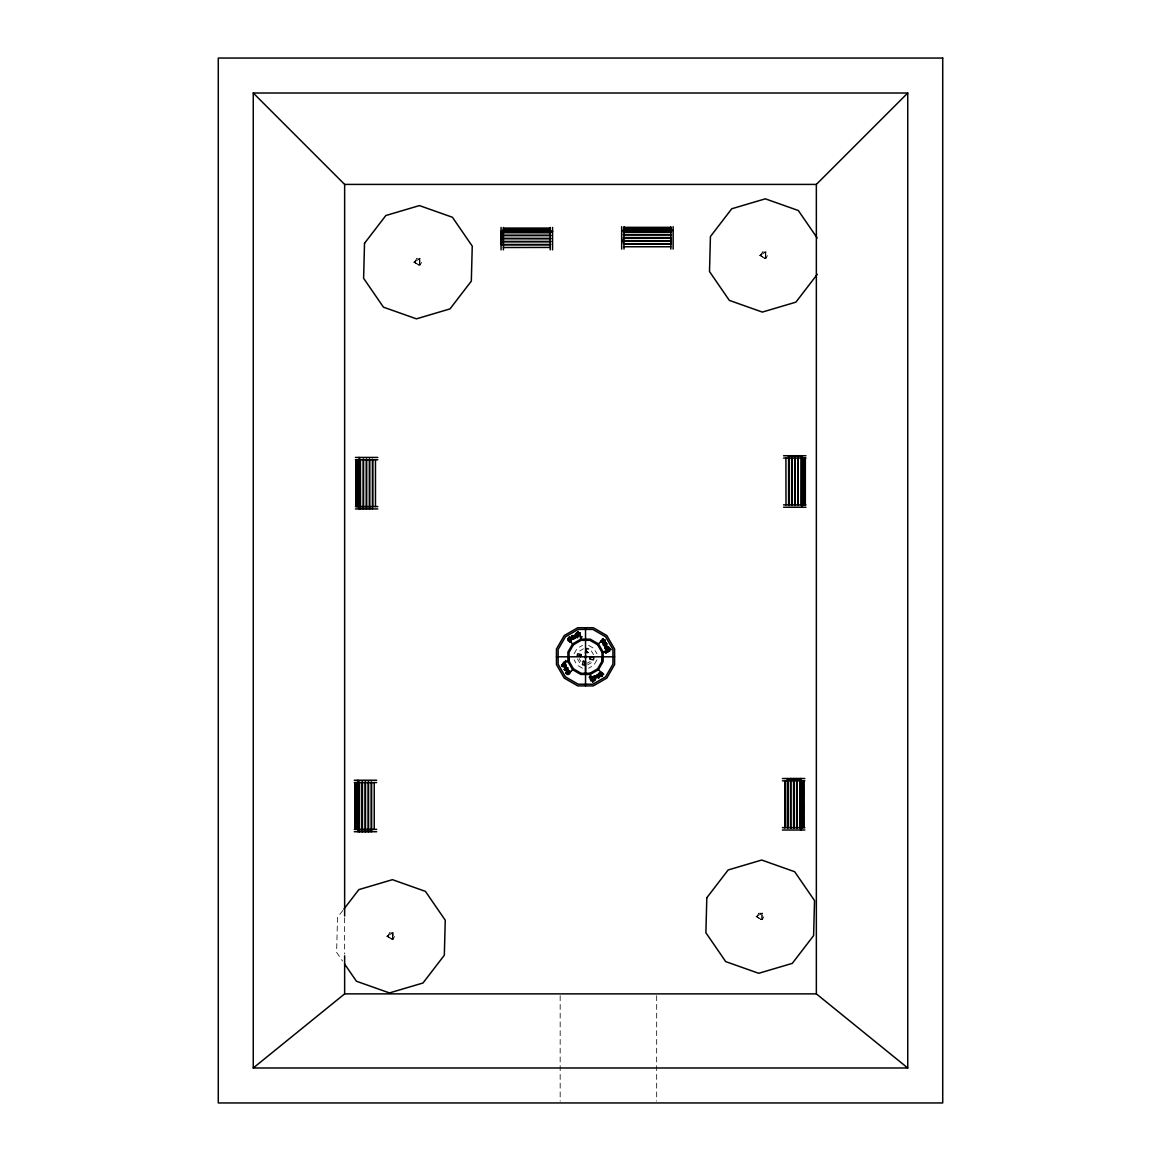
<?xml version="1.0" encoding="UTF-8"?>
<svg xmlns="http://www.w3.org/2000/svg" width="1161" height="1161" viewBox="0 0 1161 1161"><rect width="100%" height="100%" fill="white"/><g stroke="black" fill="none" stroke-linecap="round" stroke-linejoin="round"><path stroke-width="0.75" stroke-dasharray="5 3.75" d="M413.838 262.212L419.977 258.671L419.977 265.753L413.838 262.212L419.977 258.671M759.744 255.449L765.868 251.922L765.868 258.99L759.744 255.449L765.868 251.922M386.845 936.303L392.984 932.762L392.984 939.844L386.845 936.303L392.984 932.762L392.926 939.742M574.115 653.745L577.177 648.448L582.474 645.4M596.943 659.869L593.881 665.166L588.583 668.228M756.13 916.668L762.255 913.126L762.255 920.209L756.13 916.668L762.255 913.126M342.872 910.442L337.532 917.379L336.617 952.383L342.568 961.047M579.673 650.944L583.388 648.81M587.234 663.192L590.194 661.48M587.669 664.818L591.384 662.67M760.716 255.449L765.868 258.99M414.825 262.212L419.977 265.753M588.583 645.4L593.881 648.448L596.943 653.745M582.474 668.228L577.177 665.166L574.115 659.869M757.103 916.668L762.255 920.209M387.832 936.303L392.984 939.844M591.384 650.944L593.532 654.659M579.15 658.519L580.863 661.48M577.525 658.955L579.673 662.67M765.375 252.764L765.375 258.148M761.761 913.983L761.761 919.367M656.676 995.674L656.676 1101.165M560.168 995.674L560.168 1101.165M419.484 259.513L419.484 264.911M392.491 933.604L392.491 939.002M344.643 917.814L344.643 954.037M416.538 258.772L414.753 261.864L416.538 264.969L420.122 264.969L421.907 261.864L420.122 258.772L416.538 258.772M762.429 252.01L760.644 255.115L762.429 258.206L766.013 258.206L767.798 255.115L766.013 252.01L762.429 252.01M389.545 932.863L387.759 935.955L389.545 939.06L393.129 939.06L394.914 935.955L393.129 932.863L389.545 932.863M758.815 913.228L757.03 916.319L758.815 919.425L762.4 919.425L764.185 916.319L762.4 913.228L758.815 913.228"/><path stroke-width="1.5" d="M556.453 656.807L556.453 664.6L564.246 678.097L577.743 685.89L593.315 685.89L606.811 678.097L614.604 664.6L614.604 649.014L606.811 635.531L593.315 627.738L577.743 627.738L564.246 635.531L556.453 649.014L556.453 656.807L614.604 656.807M569.05 656.807L569.05 661.219L573.476 668.867L581.11 673.278L589.948 673.278L597.596 668.867L602.008 661.219L602.008 652.395L597.596 644.747L589.948 640.335L581.11 640.335L573.476 644.747L569.05 652.395L569.05 661.219L563.695 662.655L569.558 672.785L573.476 668.867M571.633 639.653L572.431 639.189M585.536 673.278L585.536 661.886M585.536 658.316L585.536 655.297M585.536 653.512L585.536 627.738M599.424 673.96L598.626 674.425L599.932 675.629L598.67 674.512M602.008 661.219L602.008 656.807M599.207 672.829L599.178 673.612L600.034 672.698M592.865 676.544L592.778 677.748L591.21 676.282M565.77 664.905L566.234 665.703M567.903 669.897L568.368 670.71M603.227 643.673L604.359 642.41L603.227 643.673L602.69 642.918M605.287 648.709L604.823 647.911L605.287 648.709L606.681 646.779L605.65 648.506M588.583 648.97L586.798 648.491L585.783 651.872L587.945 652.54L585.565 651.901L585.536 685.89M577.481 637.868L577.714 637.128M573.737 639.276L574.419 637.723L575.812 637.534M597.32 674.338L596.638 675.891L595.187 676.079M817.228 274.373L795.909 302.15L762.342 312.077L729.34 300.394L709.502 271.529L710.43 236.539L731.749 208.762L765.317 198.821L798.318 210.518L817.155 237.932M343.932 909.048L358.851 889.616L392.433 879.675L425.434 891.372L445.258 920.223L444.329 955.227L423.01 982.99L389.443 992.931L356.442 981.248L344.541 963.935M907.742 1067.989L816.357 993.874L816.357 184.41L907.742 93.011L253.258 93.011L253.258 1067.989L907.742 1067.989L907.742 93.011M597.596 644.747L601.514 640.828L607.363 650.958L602.008 652.395M253.258 1067.989L344.643 993.874L816.357 993.874M253.258 93.011L344.643 184.41L816.357 184.41M623.994 227.338L670.811 227.338M623.994 227.759L670.811 227.759M503.41 228.078L550.227 228.078M623.994 228.572L670.811 228.572M623.994 228.993L670.811 228.993M503.41 229.327L550.227 229.327M623.994 229.225L670.811 229.225M504.629 229.399L505.891 229.399M506.776 229.399L508.039 229.399L508.039 230.865L506.776 230.865L506.776 228.862M510.201 229.399L508.939 229.399L508.939 230.865L510.201 230.865L510.201 228.862M511.087 229.399L512.349 229.399M513.249 229.399L514.512 229.399M515.411 229.399L516.66 229.399M517.559 229.399L518.822 229.399M519.722 229.399L520.984 229.399M521.87 229.399L523.132 229.399L523.132 230.865L521.87 230.865L521.87 228.862M525.294 229.399L524.032 229.399L524.032 230.865L525.294 230.865L525.294 228.862M526.18 229.399L527.442 229.399M528.342 229.399L529.605 229.399M530.49 229.399L531.753 229.399M532.652 229.399L533.915 229.399M534.815 229.399L536.063 229.399M536.962 229.399L538.225 229.399L538.225 230.865L536.962 230.865L536.962 228.862M540.387 229.399L539.125 229.399L539.125 230.865L540.387 230.865L540.387 228.862M541.273 229.399L542.535 229.399M543.435 229.399L544.698 229.399M545.583 229.399L546.846 229.399M547.745 229.399L549.008 229.399M625.213 229.573L626.476 229.573M627.375 229.573L628.623 229.573M629.523 229.573L630.786 229.573M631.686 229.573L632.948 229.573M633.833 229.573L635.096 229.573M635.996 229.573L637.258 229.573M638.144 229.573L639.406 229.573M640.306 229.573L641.569 229.573M642.454 229.573L643.716 229.573M644.616 229.573L645.879 229.573M646.779 229.573L648.027 229.573M648.926 229.573L650.189 229.573M651.089 229.573L652.351 229.573M653.237 229.573L654.499 229.573M655.399 229.573L656.662 229.573M657.547 229.573L658.809 229.573M659.709 229.573L660.972 229.573M661.872 229.573L663.12 229.573M664.019 229.573L665.282 229.573M666.182 229.573L667.444 229.573M668.33 229.573L669.592 229.573M503.41 229.747L550.227 229.747M503.41 229.965L550.227 229.965M504.629 230.328L505.891 230.328M506.776 230.328L508.039 230.328M508.939 230.328L510.201 230.328M511.087 230.328L512.349 230.328M513.249 230.328L514.512 230.328M515.411 230.328L516.66 230.328M517.559 230.328L518.822 230.328M519.722 230.328L520.984 230.328M521.87 230.328L523.132 230.328M524.032 230.328L525.294 230.328M526.18 230.328L527.442 230.328M528.342 230.328L529.605 230.328M530.49 230.328L531.753 230.328M532.652 230.328L533.915 230.328M534.815 230.328L536.063 230.328M536.962 230.328L538.225 230.328M539.125 230.328L540.387 230.328M541.273 230.328L542.535 230.328M543.435 230.328L544.698 230.328M545.583 230.328L546.846 230.328M547.745 230.328L549.008 230.328M621.657 230.429L673.148 230.429M623.994 230.879L670.811 230.879M501.073 231.184L552.563 231.184M501.073 231.576L552.563 231.576M623.428 231.736L671.377 231.736M623.428 231.823L671.377 231.823M623.428 234.522L671.377 234.522M623.428 234.885L671.377 234.885M501.073 235.277L550.778 235.277M501.073 235.625L550.778 235.625M623.428 237.584L671.377 237.584M623.428 237.947L671.377 237.947M501.073 238.339L550.778 238.339M501.073 238.702L550.778 238.789M623.428 240.646L671.377 240.733M623.428 241.009L671.377 241.096M501.073 241.386L550.778 241.386M501.073 241.764L550.778 241.764M623.428 243.694L671.377 243.694M623.994 244.057L670.811 244.057M501.073 244.449L550.778 244.449M503.41 244.811L550.227 244.811M502.684 244.986L501.436 244.986L501.436 232.331M623.994 246.756L670.811 246.756M503.41 247.511L550.227 247.424M783.559 455.736L805.966 455.736M355.411 457.434L377.804 457.434M783.559 458.073L805.966 458.073M804.544 459.292L802.556 459.292L802.556 460.54L804.022 460.54M355.411 459.771L377.804 459.771M804.022 461.439L802.556 461.439L802.556 462.702L804.022 462.702M804.022 463.602L802.556 463.602L802.556 464.864L804.544 464.864M804.544 465.75L802.556 465.75L802.556 467.012L804.544 467.012M804.544 467.912L802.556 467.912L802.556 469.175L804.544 469.175M804.544 470.06L802.556 470.06L802.556 471.322L804.544 471.322M804.544 472.222L802.556 472.222L802.556 473.485L804.544 473.485M804.544 474.385L802.556 474.385L802.556 475.633L804.022 475.633M804.022 476.532L802.556 476.532L802.556 477.795L804.022 477.795M804.022 478.695L802.556 478.695L802.556 479.957L804.544 479.957M804.544 480.843L802.556 480.843L802.556 482.105L804.544 482.105M804.544 483.005L802.556 483.005L802.556 484.268L804.544 484.268M804.544 485.153L802.556 485.153L802.556 486.415L804.544 486.415M804.544 487.315L802.556 487.315L802.556 488.578L804.544 488.578M804.544 489.478L802.556 489.478L802.556 490.726L804.022 490.726M804.022 491.625L802.556 491.625L802.556 492.888L804.022 492.888M804.022 493.788L802.556 493.788L802.556 495.036L804.544 495.036M804.544 495.936L802.556 495.936L802.556 497.198L804.544 497.198M804.544 498.098L802.556 498.098L802.556 499.361L804.544 499.361M804.544 500.246L802.556 500.246L802.556 501.508L804.544 501.508M804.544 502.408L802.556 502.408L802.556 503.671L804.544 503.671M783.559 504.875L805.966 504.875M355.411 506.588L377.804 506.588M783.559 507.226L805.966 507.226M355.411 508.924L377.804 508.924M782.412 778.523L804.82 778.523M354.265 780.236L376.657 780.236M782.412 780.86L804.82 780.86M803.412 782.079L801.409 782.079L801.409 783.341L802.875 783.341M354.265 782.572L376.657 782.572M802.875 784.241L801.409 784.241L801.409 785.489L802.875 785.489M802.875 786.389L801.409 786.389L801.409 787.651L803.412 787.651M803.412 788.551L801.409 788.551L801.409 789.814L803.412 789.814M803.412 790.699L801.409 790.699L801.409 791.962L803.412 791.962M803.412 792.861L801.409 792.861L801.409 794.124L803.412 794.124M803.412 795.009L801.409 795.009L801.409 796.272L803.412 796.272M803.412 797.172L801.409 797.172L801.409 798.434L802.875 798.434M802.875 799.334L801.409 799.334L801.409 800.582L802.875 800.582M802.875 801.482L801.409 801.482L801.409 802.744L803.412 802.744M803.412 803.644L801.409 803.644L801.409 804.892L803.412 804.892M803.412 805.792L801.409 805.792L801.409 807.055L803.412 807.055M803.412 807.954L801.409 807.954L801.409 809.217L803.412 809.217M803.412 810.102L801.409 810.102L801.409 811.365L803.412 811.365M803.412 812.265L801.409 812.265L801.409 813.527L802.875 813.527M802.875 814.412L801.409 814.412L801.409 815.675L802.875 815.675M802.875 816.575L801.409 816.575L801.409 817.837L803.412 817.837M803.412 818.737L801.409 818.737L801.409 819.985L803.412 819.985M803.412 820.885L801.409 820.885L801.409 822.148L803.412 822.148M803.412 823.047L801.409 823.047L801.409 824.31L803.412 824.31M803.412 825.195L801.409 825.195L801.409 826.458L803.412 826.458M782.412 827.677L804.82 827.677M354.265 829.375L376.657 829.375M782.412 830.013L804.82 830.013M359.141 831.363L371.796 831.363L371.796 830.1M354.265 831.726L376.657 831.726M564.594 664.048L565.799 664.136M604.997 651.132L605.723 651.234M585.565 651.901L587.771 652.409M601.035 642.178L600.788 641.496M603.067 645.023L604.62 645.705L604.808 647.156M569.645 671.319L568.73 670.463M566.249 666.458L566.452 667.909L567.99 668.591L567.932 667.764M573.476 644.747L569.558 640.828L579.687 634.98L581.11 640.335M597.596 668.867L601.514 672.785L591.384 678.634L589.948 673.278M570.022 671.435L570.617 671.697M805.328 458.073L805.328 504.875M804.181 780.86L804.181 827.677M804.08 458.073L804.08 504.875M803.659 458.073L803.441 504.875M803.078 459.292L803.078 460.54M803.078 463.602L803.078 464.864M803.078 465.75L803.078 467.012M803.078 467.912L803.078 469.175M803.078 470.06L803.078 471.322M803.078 472.222L803.078 473.485M803.078 474.385L803.078 475.633M803.078 478.695L803.078 479.957M803.078 480.843L803.078 482.105M803.078 483.005L803.078 484.268M803.078 485.153L803.078 486.415M803.078 487.315L803.078 488.578M803.078 489.478L803.078 490.726M803.078 493.788L803.078 495.036M803.078 495.936L803.078 497.198M803.078 498.098L803.078 499.361M803.078 500.246L803.078 501.508M803.078 502.408L803.078 503.671M802.933 780.86L802.933 827.677M802.512 780.86L802.512 827.677M802.222 455.736L802.222 507.226M802.295 786.258L802.295 798.87M802.295 802.469L802.295 813.266M802.295 816.865L802.295 827.677M801.83 455.736L801.83 507.226M801.946 782.079L801.946 783.341M801.946 786.389L801.946 787.651M801.946 788.551L801.946 789.814M801.946 790.699L801.946 791.962M801.946 792.861L801.946 794.124M801.946 795.009L801.946 796.272M801.946 797.172L801.946 798.434M801.946 801.482L801.946 802.744M801.946 803.644L801.946 804.892M801.946 805.792L801.946 807.055M801.946 807.954L801.946 809.217M801.946 810.102L801.946 811.365M801.946 812.265L801.946 813.527M801.946 816.575L801.946 817.837M801.946 818.737L801.946 819.985M801.946 820.885L801.946 822.148M801.946 823.047L801.946 824.31M801.946 825.195L801.946 826.458M801.075 457.347L801.075 456.084L788.421 456.084L788.421 457.347M801.09 778.523L801.09 830.013M800.93 455.736L800.843 505.441M800.655 456.084L800.655 457.347M800.684 778.523L800.684 830.013M799.944 780.148L799.944 778.886L787.289 778.886L787.289 780.148M799.784 778.523L799.697 828.243M799.523 778.886L799.523 780.148M798.144 455.736L798.144 505.441M797.781 455.736L797.781 505.441M796.997 778.523L796.997 828.243M796.635 778.523L796.635 828.243M795.082 455.736L795.082 505.441M794.719 455.736L794.719 505.441M793.935 778.523L793.935 828.243M793.573 778.523L793.573 828.243M792.02 455.736L792.02 505.441M791.657 455.736L791.657 505.441M790.873 778.523L790.873 828.243M790.51 778.523L790.51 828.243M788.595 458.073L788.595 504.875M787.724 778.523L787.811 828.243M785.91 458.073L785.997 504.875M673.148 226.7L673.148 249.093M671.174 238.992L671.174 242.489M670.811 226.7L670.811 249.093M623.994 226.7L623.994 249.093M623.283 238.992L623.283 242.489M621.657 226.7L621.657 249.093M552.563 227.454L552.563 249.847M550.227 227.454L550.227 249.847M549.008 228.862L549.008 230.865L547.745 230.865L547.745 228.862M546.846 228.862L546.846 230.865L545.583 230.865L545.583 228.862M544.698 228.862L544.698 230.865L543.435 230.865L543.435 228.862M542.535 228.862L542.535 230.865L541.273 230.865L541.273 228.862M536.063 228.862L536.063 230.865L534.815 230.865L534.815 228.862M533.915 228.862L533.915 230.865L532.652 230.865L532.652 228.862M531.753 228.862L531.753 230.865L530.49 230.865L530.49 228.862M529.605 228.862L529.605 230.865L528.342 230.865L528.342 228.862M527.442 228.862L527.442 230.865L526.18 230.865L526.18 228.862M520.984 228.862L520.984 230.865L519.722 230.865L519.722 228.862M518.822 228.862L518.822 230.865L517.559 230.865L517.559 228.862M516.66 228.862L516.66 230.865L515.411 230.865L515.411 228.862M514.512 228.862L514.512 230.865L513.249 230.865L513.249 228.862M512.349 228.862L512.349 230.865L511.087 230.865L511.087 228.862M505.891 228.862L505.891 230.865L504.629 230.865L504.629 228.862M503.41 227.454L503.41 249.847M501.073 227.454L501.073 249.847M375.467 459.771L375.467 506.588M374.234 782.572L374.234 829.375M372.768 459.771L372.768 506.588M372.405 459.219L372.405 508.924M371.622 782.572L371.622 829.375M371.259 782.006L371.259 831.726M369.72 459.219L369.72 508.924M369.343 459.219L369.343 508.924M368.574 782.006L368.574 831.726M368.211 782.006L368.211 831.726M366.658 459.219L366.658 508.924M366.296 459.219L366.296 508.924M365.512 782.006L365.512 831.726M365.149 782.006L365.149 831.726M363.582 459.219L363.582 508.924M363.233 459.219L363.233 508.924M362.45 782.006L362.45 831.726M362.087 782.006L362.087 831.726M360.447 459.219L360.534 508.924M359.591 459.771L359.591 506.588M359.141 457.434L359.141 508.924M358.459 782.572L358.459 829.375M358.285 460.99L358.285 462.252M358.285 463.152L358.285 464.415M358.285 465.3L358.285 466.562M358.285 467.462L358.285 468.725M358.285 469.61L358.285 470.873M358.285 471.772L358.285 473.035M358.285 473.935L358.285 475.183M358.285 476.083L358.285 477.345M358.285 478.245L358.285 479.508M358.285 480.393L358.285 481.655M358.285 482.555L358.285 483.818M358.285 484.703L358.285 485.966M358.285 486.865L358.285 488.128M358.285 489.013L358.285 490.276M358.285 491.176L358.285 492.438M358.285 493.338L358.285 494.586M358.285 495.486L358.285 496.748M358.285 497.648L358.285 498.911M358.285 499.796L358.285 501.059M358.285 501.958L358.285 503.221M358.285 504.106L358.285 505.369M357.922 459.771L357.922 468.783M357.922 472.382L357.922 483.179M357.922 486.778L357.922 499.39M357.922 502.989L357.922 506.588M357.994 780.236L357.994 831.726M357.704 459.771L357.704 506.588M357.283 459.771L357.283 506.588M357.138 783.791L357.138 785.039M357.138 785.939L357.138 787.202M357.138 788.101L357.138 789.349M357.138 790.249L357.138 791.512M357.138 792.412L357.138 793.674M357.138 794.559L357.138 795.822M357.138 796.722L357.138 797.984M357.138 798.87L357.138 800.132M357.138 801.032L357.138 802.295M357.138 803.194L357.138 804.442M357.138 805.342L357.138 806.605M357.138 807.505L357.138 808.767M357.138 809.652L357.138 810.915M357.138 811.815L357.138 813.077M357.138 813.963L357.138 815.225M357.138 816.125L357.138 817.388M357.138 818.287L357.138 819.535M357.138 820.435L357.138 821.698M357.138 822.598L357.138 823.846M357.138 824.745L357.138 826.008M357.138 826.908L357.138 828.17M356.79 782.572L356.79 829.375M356.471 459.771L356.471 506.588M356.572 782.572L356.572 829.375M356.209 783.791L356.209 785.039M356.209 785.939L356.209 787.202M356.209 788.101L356.209 789.349M356.209 790.249L356.209 791.512M356.209 792.412L356.209 793.674M356.209 794.559L356.209 795.822M356.209 796.722L356.209 797.984M356.209 798.87L356.209 800.132M356.209 801.032L356.209 802.295M356.209 803.194L356.209 804.442M356.209 805.342L356.209 806.605M356.209 807.505L356.209 808.767M356.209 809.652L356.209 810.915M356.209 811.815L356.209 813.077M356.209 813.963L356.209 815.225M356.209 816.125L356.209 817.388M356.209 818.287L356.209 819.535M356.209 820.435L356.209 821.698M356.209 822.598L356.209 823.846M356.209 824.745L356.209 826.008M356.209 826.908L356.209 828.17M356.035 459.771L356.035 506.588M356.137 782.572L356.137 829.375M355.324 782.572L355.324 829.375M354.903 782.572L354.903 829.375M344.643 184.41L344.643 916.014M344.643 955.851L344.643 993.874M558.122 656.807L558.122 664.15L565.465 676.863L578.193 684.206L592.879 684.206L605.592 676.863L612.935 664.15L612.935 649.463L605.592 636.75L592.879 629.407L578.193 629.407L565.465 636.75L558.122 649.463L558.122 656.807M567.903 656.807L567.903 661.538L572.62 669.723L580.805 674.439L590.252 674.439L598.437 669.723L603.154 661.538L603.154 652.09L598.437 643.905L590.252 639.174L580.805 639.174L572.62 643.905L567.903 652.09L567.903 656.807M576.64 636.91L577.438 637.055L576.64 636.91M594.432 676.108L593.619 676.573L594.432 676.108M364.525 243.288L363.611 278.292L383.435 307.157L416.436 318.84L450.004 308.899L471.322 281.136L472.251 246.132L452.427 217.267L419.426 205.584L385.844 215.525L364.525 243.288M706.817 897.758L705.888 932.747L725.712 961.613L758.713 973.295L792.295 963.369L813.614 935.592L814.529 900.588L794.704 871.737L761.703 860.04L728.136 869.981L706.817 897.758M572.852 635.488L571.589 636.213L572.852 635.488M574.434 636.765L573.171 637.505L574.434 636.765M596.623 676.558L597.886 676.123L596.623 676.558M598.22 677.835L599.468 677.4L598.22 677.835M570.298 638.724L569.441 639.638L570.298 638.724M575.29 636.591L574.434 637.505L575.29 636.591M578.236 633.398L577.351 633.543L578.236 633.398M579.818 634.675L578.933 634.835L579.818 634.675M591.254 678.227L592.125 678.793L591.254 678.227M592.85 679.504L593.721 680.07L592.85 679.504M595.796 676.268L595.767 677.037L596.623 676.123L595.796 676.268M600.788 674.12L600.759 674.889L601.616 673.975L600.788 674.12M579.31 635.023L580.094 635.357L579.31 635.023M581.008 636.518L581.806 636.867L581.008 636.518M590.078 676.384L589.367 677.327L590.078 676.384M591.791 677.879L591.08 678.822L591.791 677.879M561.721 664.861L561.677 665.674L561.721 664.861M563.012 663.279L562.272 664.992L563.012 663.279M608.088 649.536L608.654 650.407L608.088 649.536M609.38 647.954L609.931 648.825L609.38 647.954M576.698 634.588L576.611 635.793L578.265 636.054L576.698 634.588M594.447 677.821L594.359 679.025L592.69 678.3L594.447 677.995M576.407 633.296L575.566 634.167L576.407 633.296M578.004 634.574L577.148 635.459L578.004 634.574M593.126 678.314L593.053 679.04L593.91 678.169L593.126 678.314M594.708 679.606L594.65 680.331L595.491 679.446L594.708 679.606M571.618 638.303L570.893 638.724L571.618 638.303M576.625 636.17L575.9 636.591L576.625 636.17M577.539 632.397L576.669 632.963L577.539 632.397M579.136 633.688L578.251 634.254L579.136 633.688M591.994 679.33L592.807 679.374L591.994 679.33M593.576 680.607L594.388 680.651L593.576 680.607M594.476 677.11L595.549 677.966L595.738 676.878L593.677 676.645L594.505 677.211M606.913 651.481L606.245 652.148L607.537 651.263L606.593 650.552L606.971 651.379M564.768 664.077L564.507 665.717L563.317 665.63L564.768 664.077M606.55 647.896L607.014 649.652L607.754 647.983L606.55 647.896M564.115 662.539L563.549 663.41L564.115 662.539M607.058 650.552L607.667 651.103L607.058 650.552M608.335 648.955L608.944 649.521L608.335 648.955M580.355 655.428C580.195 659.201 582.024 651.248 580.587 656.545L577.22 655.544L577.699 653.745L581.124 654.572L580.355 655.428M590.47 657.068C589.207 662.278 590.151 653.208 593.851 658.084L593.358 659.869L589.933 659.056L590.47 657.068M583.286 661.219L582.474 664.643L584.259 665.122L585.492 661.726L583.286 661.219M561.692 663.149L561.692 663.149M562.969 661.567L562.969 661.567M569.5 637.099L568.585 637.592L569.5 637.099M571.081 638.376L570.167 638.884L571.081 638.376M600.179 674.512L599.976 675.238L600.89 674.744L600.179 674.512M608.248 651.452L607.508 652.134L608.248 651.452M601.761 675.789L601.558 676.529L602.472 676.021L601.761 675.789M609.54 649.87L608.799 650.552L609.54 649.87M566.539 673.046L566.321 673.757L565.813 672.843L566.539 673.046M567.831 671.45L567.598 672.161L567.09 671.261L567.831 671.45M603.459 641.452L603.967 642.367L603.459 641.452M604.75 639.871L605.244 640.785L604.75 639.871M565.146 670.158L564.202 669.491L565.146 670.158M566.423 668.576L565.494 667.894L566.423 668.576M604.837 644.457L605.578 645.719L604.837 644.457M606.129 642.875L606.855 644.137L606.129 642.875M573.752 638.274L572.707 638.942L573.752 638.274M569.311 640.016L568.368 640.77L569.311 640.016M570.893 641.307L569.964 642.048L570.893 641.307M574.318 637.868L573.374 638.623L574.318 637.868M597.001 675.136L597.001 675.136M600.411 671.711L600.411 671.711M601.993 673.003L600.252 673.946L601.485 672.277L601.978 672.974M564.13 666.704L564.522 667.372L564.13 666.704M565.422 665.108L565.799 665.775L565.422 665.108M566.278 671.697L566.655 672.364L566.278 671.697M567.555 670.115L567.947 670.782L567.555 670.115M605.07 641.249L604.504 642.091L605.07 641.249M607.218 646.256L606.652 647.083L607.218 646.256M567.845 638.579L567.99 640.059L569.224 638.39L567.845 638.579M569.427 639.871L569.572 641.351L570.806 639.667L569.427 639.871M572.837 636.446L572.155 637.999L574.231 636.243L572.837 636.446M598.902 675.629L598.22 677.182L596.841 677.371L598.902 675.629M603.56 674.265L601.833 675.238L603.067 673.554L603.56 674.265M578.367 631.511L578.033 632.266L578.367 631.511M579.963 632.789L579.615 633.543L579.963 632.789M591.442 680.07L591.109 680.825L591.442 680.07M593.024 681.362L592.69 682.102L593.024 681.362M570.878 639.682L569.862 640.466L570.878 639.682M575.885 637.534L574.855 638.332L575.885 637.534M600.513 673.351L600.513 673.351M564.885 665.717L565.305 666.443L564.885 665.717M567.032 670.724L567.453 671.45L567.032 670.724M603.894 644.34L603.981 644.326M602.98 638.782L602.283 639.261L603.952 640.509L602.98 638.782M601.703 640.364L600.992 640.857L602.661 642.091L601.717 640.35M570.066 672.77L568.585 672.916L568.397 671.522L570.066 672.77M568.788 674.352L567.308 674.497L567.105 673.119L568.788 674.352M562.127 662.031L562.127 662.031M560.85 663.613L560.85 663.613M610.831 649.652L610.076 649.318L610.831 649.652M609.54 651.234L608.799 650.9L609.54 651.234M565.581 660.536L565.958 661.349L565.581 660.536M606.042 652.975L605.099 652.264L606.042 652.975M564.086 662.249L564.464 663.062L564.086 662.249M575.798 635.691L574.971 635.125L575.798 635.691M570.806 637.824L569.978 637.258L570.806 637.824M577.394 636.968L576.553 636.402L577.394 636.968M572.388 639.116L571.56 638.55L572.388 639.116M601.079 675.673L600.252 675.789L601.079 675.673M596.086 677.821L595.259 677.937L596.086 677.821M942.717 58.05L218.283 58.05L218.283 1102.95L942.717 1102.95L942.717 58.05M626.476 228.107L625.213 228.107L625.213 230.11L626.476 230.11L626.476 228.107M628.623 228.107L627.375 228.107L627.375 230.11L628.623 230.11L628.623 228.107M630.786 228.107L629.523 228.107L629.523 230.11L630.786 230.11L630.786 228.107M632.948 228.107L631.686 228.107L631.686 230.11L632.948 230.11L632.948 228.107M635.096 228.107L633.833 228.107L633.833 230.11L635.096 230.11L635.096 228.107M637.258 228.107L635.996 228.107L635.996 230.11L637.258 230.11L637.258 228.107M639.406 228.107L638.144 228.107L638.144 230.11L639.406 230.11L639.406 228.107M641.569 228.107L640.306 228.107L640.306 230.11L641.569 230.11L641.569 228.107M643.716 228.107L642.454 228.107L642.454 230.11L643.716 230.11L643.716 228.107M645.879 228.107L644.616 228.107L644.616 230.11L645.879 230.11L645.879 228.107M648.027 228.107L646.779 228.107L646.779 230.11L648.027 230.11L648.027 228.107M650.189 228.107L648.926 228.107L648.926 230.11L650.189 230.11L650.189 228.107M652.351 228.107L651.089 228.107L651.089 230.11L652.351 230.11L652.351 228.107M654.499 228.107L653.237 228.107L653.237 230.11L654.499 230.11L654.499 228.107M656.662 228.107L655.399 228.107L655.399 230.11L656.662 230.11L656.662 228.107M658.809 228.107L657.547 228.107L657.547 230.11L658.809 230.11L658.809 228.107M660.972 228.107L659.709 228.107L659.709 230.11L660.972 230.11L660.972 228.107M663.12 228.107L661.872 228.107L661.872 230.11L663.12 230.11L663.12 228.107M665.282 228.107L664.019 228.107L664.019 230.11L665.282 230.11L665.282 228.107M667.444 228.107L666.182 228.107L666.182 230.11L667.444 230.11L667.444 228.107M669.592 228.107L668.33 228.107L668.33 230.11L669.592 230.11L669.592 228.107M550.778 232.49L501.073 232.49L550.778 232.577M358.822 460.99L356.819 460.99L356.819 462.252L358.822 462.252L358.822 460.99M358.822 463.152L356.819 463.152L356.819 464.415L358.822 464.415L358.822 463.152M358.822 465.3L356.819 465.3L356.819 466.562L358.822 466.562L358.822 465.3M358.822 467.462L356.819 467.462L356.819 468.725L358.822 468.725L358.822 467.462M358.822 469.61L356.819 469.61L356.819 470.873L358.822 470.873L358.822 469.61M358.822 471.772L356.819 471.772L356.819 473.035L358.822 473.035L358.822 471.772M358.822 473.935L356.819 473.935L356.819 475.183L358.822 475.183L358.822 473.935M358.822 476.083L356.819 476.083L356.819 477.345L358.822 477.345L358.822 476.083M358.822 478.245L356.819 478.245L356.819 479.508L358.822 479.508L358.822 478.245M358.822 480.393L356.819 480.393L356.819 481.655L358.822 481.655L358.822 480.393M358.822 482.555L356.819 482.555L356.819 483.818L358.822 483.818L358.822 482.555M358.822 484.703L356.819 484.703L356.819 485.966L358.822 485.966L358.822 484.703M358.822 486.865L356.819 486.865L356.819 488.128L358.822 488.128L358.822 486.865M358.822 489.013L356.819 489.013L356.819 490.276L358.822 490.276L358.822 489.013M358.822 491.176L356.819 491.176L356.819 492.438L358.822 492.438L358.822 491.176M358.822 493.338L356.819 493.338L356.819 494.586L358.822 494.586L358.822 493.338M358.822 495.486L356.819 495.486L356.819 496.748L358.822 496.748L358.822 495.486M358.822 497.648L356.819 497.648L356.819 498.911L358.822 498.911L358.822 497.648M358.822 499.796L356.819 499.796L356.819 501.059L358.822 501.059L358.822 499.796M358.822 501.958L356.819 501.958L356.819 503.221L358.822 503.221L358.822 501.958M358.822 504.106L356.819 504.106L356.819 505.369L358.822 505.369L358.822 504.106M357.675 783.791L355.672 783.791L355.672 785.039L357.675 785.039L357.675 783.791M357.675 785.939L355.672 785.939L355.672 787.202L357.675 787.202L357.675 785.939M357.675 788.101L355.672 788.101L355.672 789.349L357.675 789.349L357.675 788.101M357.675 790.249L355.672 790.249L355.672 791.512L357.675 791.512L357.675 790.249M357.675 792.412L355.672 792.412L355.672 793.674L357.675 793.674L357.675 792.412M357.675 794.559L355.672 794.559L355.672 795.822L357.675 795.822L357.675 794.559M357.675 796.722L355.672 796.722L355.672 797.984L357.675 797.984L357.675 796.722M357.675 798.87L355.672 798.87L355.672 800.132L357.675 800.132L357.675 798.87M357.675 801.032L355.672 801.032L355.672 802.295L357.675 802.295L357.675 801.032M357.675 803.194L355.672 803.194L355.672 804.442L357.675 804.442L357.675 803.194M357.675 805.342L355.672 805.342L355.672 806.605L357.675 806.605L357.675 805.342M357.675 807.505L355.672 807.505L355.672 808.767L357.675 808.767L357.675 807.505M357.675 809.652L355.672 809.652L355.672 810.915L357.675 810.915L357.675 809.652M357.675 811.815L355.672 811.815L355.672 813.077L357.675 813.077L357.675 811.815M357.675 813.963L355.672 813.963L355.672 815.225L357.675 815.225L357.675 813.963M357.675 816.125L355.672 816.125L355.672 817.388L357.675 817.388L357.675 816.125M357.675 818.287L355.672 818.287L355.672 819.535L357.675 819.535L357.675 818.287M357.675 820.435L355.672 820.435L355.672 821.698L357.675 821.698L357.675 820.435M357.675 822.598L355.672 822.598L355.672 823.846L357.675 823.846L357.675 822.598M357.675 824.745L355.672 824.745L355.672 826.008L357.675 826.008L357.675 824.745M357.675 826.908L355.672 826.908L355.672 828.17L357.675 828.17L357.675 826.908M603.604 641.583L602.69 640.727L603.604 641.583M605.752 646.575L604.837 645.719L605.752 646.575M566.075 667.067L565.305 667.053L566.22 667.909L566.075 667.067M568.222 672.074L567.453 672.045L568.368 672.901L568.222 672.074M609.046 647.693L608.161 646.837L609.046 647.693M607.769 649.275L606.884 648.433L607.769 649.275M564.014 664.397L563.303 664.339L564.173 665.195L564.014 664.397M562.737 665.993L562.011 665.921L562.896 666.777L562.737 665.993M579.194 632.963L579.194 632.963M580.776 634.254L580.776 634.254M590.891 679.533L590.194 678.793L590.891 679.533M592.473 680.81L591.791 680.085L592.473 680.81M604.46 645.589L603.705 644.645L604.46 645.589M567.192 668.272L567.192 668.272M569.34 673.278L569.34 673.278M605.897 644.123L604.344 643.441L606.086 645.501L605.897 644.123M566.713 670.187L565.16 669.505L564.972 668.112L566.713 670.187M602.661 642.164L601.877 641.148L602.661 642.164M568.977 671.784L568.977 671.784M788.958 505.441L788.958 455.736L788.87 505.441M787.55 827.677L787.55 780.86L787.463 827.677M784.851 827.677L784.851 780.86L784.763 827.677M359.388 831.726L359.388 782.006L359.3 831.726"/></g></svg>
